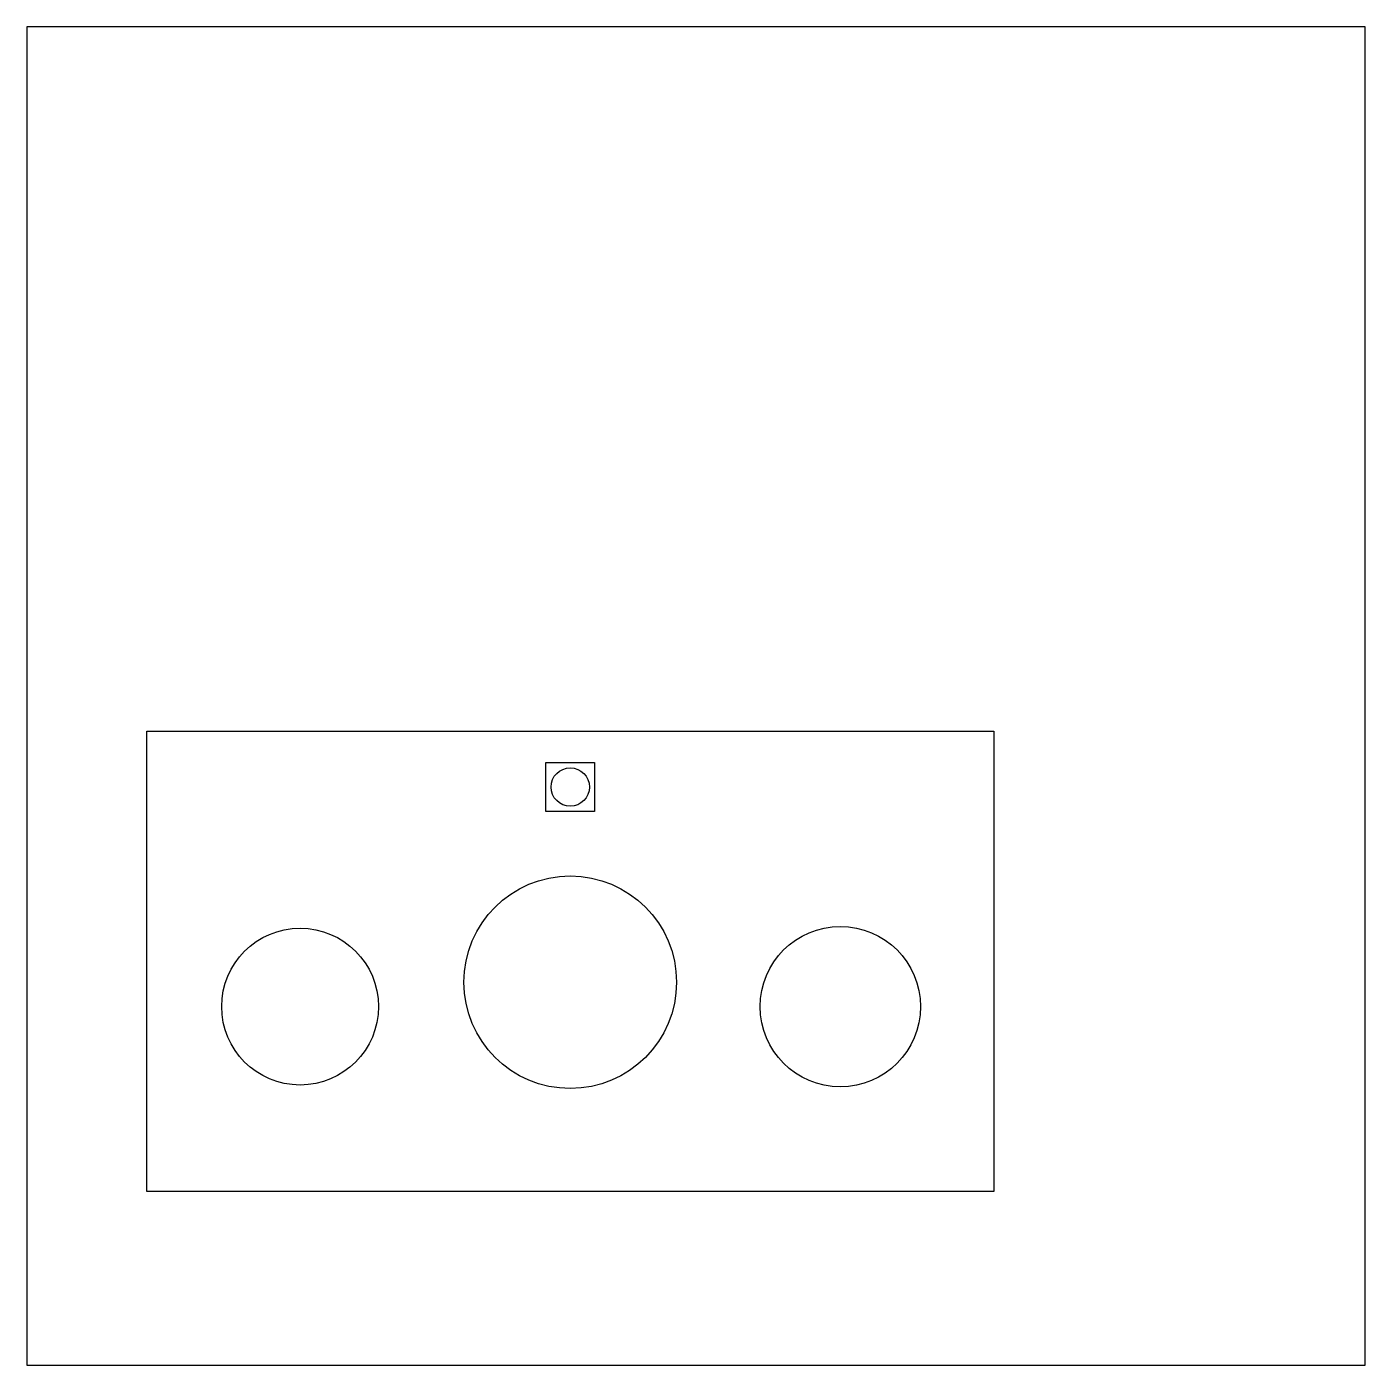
# Model space of a CAD drawing. Header units: inches. Extents: x -29.2 to -5.2, y 30.7 to 54.7.
import ezdxf

# ---------------------------------------------------------------- set-up
doc = ezdxf.new("R2010")
doc.units = ezdxf.units.IN
doc.header["$MEASUREMENT"] = 0
doc.layers.add('Cut', color=1, linetype='Continuous')
doc.layers.add('Recess', color=5, linetype='Continuous')

msp = doc.modelspace()

# ---------------------------------------------------------------- linework, layer by layer
msp.add_lwpolyline([(-29.19, 30.658), (-5.19, 30.658), (-5.19, 54.658), (-29.19, 54.658), (-29.19, 30.658)])
at = {"layer": 'Cut'}
msp.add_lwpolyline([(-27.039, 33.776), (-27.039, 42.026), (-11.852, 42.026), (-11.852, 33.776)], close=True, dxfattribs=at)
for centre, radius in [((-19.445, 41.026), 0.344), ((-19.445, 37.526), 1.906), ((-24.289, 37.089), 1.406), ((-14.602, 37.089), 1.438)]:
    msp.add_circle(centre, radius, dxfattribs=at)
at = {"layer": 'Recess'}
msp.add_lwpolyline([(-19.883, 40.589), (-19.883, 41.464), (-19.008, 41.464), (-19.008, 40.589)], close=True, dxfattribs=at)

doc.saveas('drawing.dxf')
